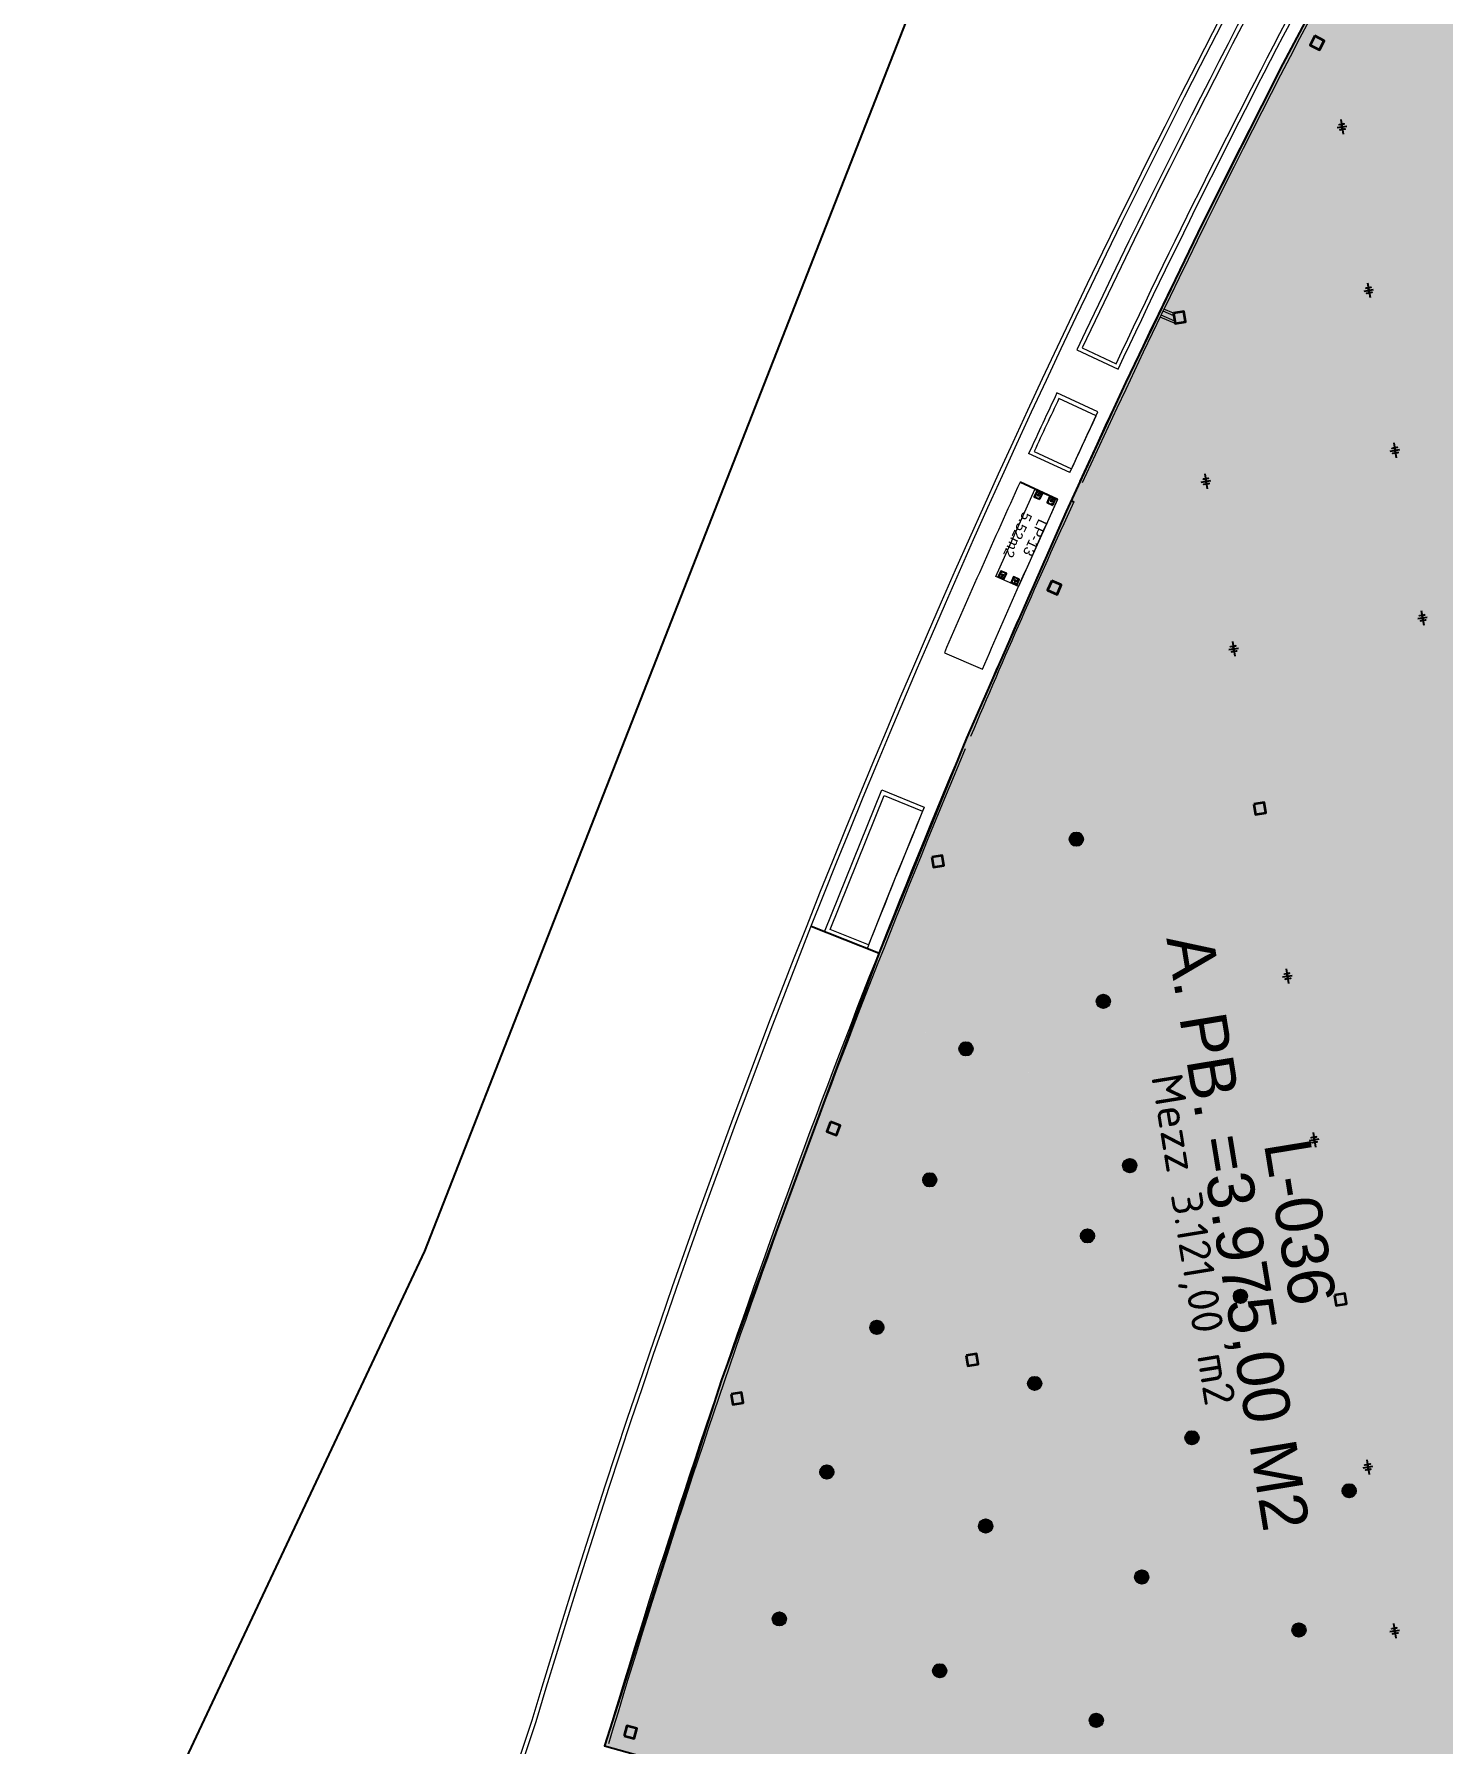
# Model space of a CAD drawing. Header units: metres. Extents: x 2 to 659295185, y -28 to 1124222152.
# Drawn here: x 655401.2 to 655469.1, y 1126681.2 to 1126763.7 of the extents above; entities that cross this region are included whole.
import ezdxf
from ezdxf.enums import TextEntityAlignment as Align

# ---------------------------------------------------------------- set-up
doc = ezdxf.new("R2010")
doc.units = ezdxf.units.M
doc.header["$MEASUREMENT"] = 0
for name, pattern in [('CCSM_C1_CUERPO HP$0$CONTINUA', [0]), ('CONTINUA', [0]), ('DASHDOT', [1, 0.5, -0.25, 0, -0.25]), ('XREF VIALIDAD PORTONES Y ACCESOS 15-07-12LIMPIO$0$ACAD_ISO02W100', [15, 12, -3]), ('XREF VIALIDAD PORTONES Y ACCESOS 15-07-12LIMPIO$0$CONTINUA', [0]), ('XREF VIALIDAD PORTONES Y ACCESOS 15-07-12LIMPIO$0$DASHED2', [0.375, 0.25, -0.125])]:
    doc.linetypes.add(name, pattern=pattern)
doc.layers.get('0').update_dxf_attribs({"linetype": 'CONTINUOUS'})
for name, color, linetype in [('A-PARED', 2, 'CONTINUA'), ('CCSM_C1_CUERPO HP$0$A-PARED', 2, 'CCSM_C1_CUERPO HP$0$CONTINUA'), ('CONTRATO NUEVO 15M 0.65M OCT', 50, 'CONTINUOUS'), ('LP PUBLICIDAD', 7, 'CONTINUOUS'), ('Parcelas', 140, 'CONTINUOUS'), ('XREF VIALIDAD PORTONES Y ACCESOS 15-07-12LIMPIO$0$cotas', 7, 'CONTINUOUS'), ('XREF VIALIDAD PORTONES Y ACCESOS 15-07-12LIMPIO$0$ejes', 12, 'CONTINUOUS'), ('XREF VIALIDAD PORTONES Y ACCESOS 15-07-12LIMPIO$0$LINDERO DE PARCELA', 7, 'XREF VIALIDAD PORTONES Y ACCESOS 15-07-12LIMPIO$0$DASHED2'), ('XREF VIALIDAD PORTONES Y ACCESOS 15-07-12LIMPIO$0$POSTES ORNAMENTALES', 92, 'CONTINUOUS')]:
    doc.layers.add(name, color=color, linetype=linetype)
for name, color, linetype, lineweight in [('CCSM_C1_CUERPO A$0$A-LOCAL ID', 8, 'CONTINUOUS', 0), ('CCSM_C1_CUERPO A$0$A-PARED', 2, 'CONTINUOUS', 0), ('CCSM_C1_CUERPO A$0$A-VISTA 3', 8, 'CONTINUOUS', 0), ('CCSM_C1_CUERPO A$0$ID_AREA EXACTA', 8, 'CONTINUOUS', 0), ('CCSM_C1_CUERPO A$0$ID_AREA MAYORADA', 8, 'CONTINUOUS', 0), ('CCSM_C1_CUERPO A$0$ID_Nº LOCAL', 8, 'CONTINUOUS', 0), ('CCSM_C1_CUERPO A$0$ID_RUBRO', 8, 'CONTINUOUS', 0), ('CCSM_C1_CUERPO A$0$ID_USO', 8, 'CONTINUOUS', 0), ('CCSM_XREF ESTRUCTURA15$0$E-CA-COLUMNA', 2, 'CONTINUOUS', 35), ('LOCALES ASIGNADOS', 41, 'DASHDOT', 0), ('XREF VIALIDAD PORTONES Y ACCESOS 15-07-12LIMPIO$0$Base de Publicidad', 10, 'CONTINUOUS', 5), ('XREF VIALIDAD PORTONES Y ACCESOS 15-07-12LIMPIO$0$BROCAL', 9, 'CONTINUOUS', 5), ('XREF VIALIDAD PORTONES Y ACCESOS 15-07-12LIMPIO$0$INVISIBLE', 2, 'XREF VIALIDAD PORTONES Y ACCESOS 15-07-12LIMPIO$0$ACAD_ISO02W100', 20), ('XREF VIALIDAD PORTONES Y ACCESOS 15-07-12LIMPIO$0$PLANCHAS', 3, 'CONTINUOUS', 25)]:
    doc.layers.add(name, color=color, linetype=linetype, lineweight=lineweight)
doc.styles.add('CCSM_C1_CUERPO A$0$Arial', font='arial.ttf')
doc.styles.add('CCSM_C1_CUERPO A$0$ROMANS', font='romans__.ttf')
doc.styles.add('CCSM_XREF KIOSKOSE$0$Standard', font='txt')

# ---------------------------------------------------------------- blocks, each defined once
blk = doc.blocks.new('XREF VIALIDAD PORTONES Y ACCESOS 15-07-12LIMPIO$0$PUBLICIDAD')
at = {"layer": 'XREF VIALIDAD PORTONES Y ACCESOS 15-07-12LIMPIO$0$Base de Publicidad', "extrusion": (-1.3378e-06, 6.44487e-16, 1), "elevation": 1.345}
blk.add_lwpolyline([(-1005622.454, 828995.378), (-1005617.854, 828995.378), (-1005617.854, 828994.178), (-1005622.454, 828994.178)], close=True, dxfattribs=at)
at = {"layer": 'XREF VIALIDAD PORTONES Y ACCESOS 15-07-12LIMPIO$0$cotas'}
for p, q in [((-1005622.4, 828995.232), (-1005622.383, 828995.249)), ((-1005622.4, 828995.005), (-1005622.383, 828994.987)), ((-1005622.4, 828994.552), (-1005622.383, 828994.569)), ((-1005622.138, 828995.232), (-1005622.156, 828995.249)), ((-1005622.138, 828995.005), (-1005622.156, 828994.987)), ((-1005622.138, 828994.552), (-1005622.156, 828994.569)), ((-1005618.17, 828995.232, 0), (-1005618.153, 828995.249, 0)), ((-1005618.17, 828995.005, 0), (-1005618.153, 828994.987, 0)), ((-1005618.17, 828994.552, 0), (-1005618.153, 828994.569, 0)), ((-1005617.908, 828995.232, 0), (-1005617.926, 828995.249, 0)), ((-1005617.908, 828995.005, 0), (-1005617.926, 828994.987, 0)), ((-1005617.908, 828994.552, 0), (-1005617.926, 828994.569, 0)), ((-1005622.4, 828994.325), (-1005622.383, 828994.307)), ((-1005622.138, 828994.325), (-1005622.156, 828994.307)), ((-1005618.17, 828994.325, 0), (-1005618.153, 828994.307, 0)), ((-1005617.908, 828994.325, 0), (-1005617.926, 828994.307, 0))]:
    blk.add_line(p, q, dxfattribs=at)
for centre, start, end in [((-1005622.392, 828995.241), 45, 225), ((-1005622.392, 828994.996), 135, 315), ((-1005622.392, 828994.561), 45, 225), ((-1005622.147, 828995.241), 315, 135), ((-1005622.147, 828994.996), 225, 45), ((-1005622.147, 828994.561), 315, 135), ((-1005618.162, 828995.241, 0), 45, 225), ((-1005618.162, 828994.996, 0), 135, 315), ((-1005618.162, 828994.561, 0), 45, 225), ((-1005617.917, 828995.241, 0), 315, 135), ((-1005617.917, 828994.996, 0), 225, 45), ((-1005617.917, 828994.561, 0), 315, 135), ((-1005622.392, 828994.316), 135, 315), ((-1005622.147, 828994.316), 225, 45), ((-1005618.162, 828994.316, 0), 135, 315), ((-1005617.917, 828994.316, 0), 225, 45)]:
    blk.add_arc(centre, 0.008, start, end, dxfattribs=at)
at = {"layer": 'XREF VIALIDAD PORTONES Y ACCESOS 15-07-12LIMPIO$0$ejes'}
for p, q in [((-1005622.419, 828995.118), (-1005622.194, 828995.118)), ((-1005622.269, 828995.268), (-1005622.269, 828995.043)), ((-1005622.269, 828994.513), (-1005622.269, 828994.288)), ((-1005618.114, 828995.118, 0), (-1005617.889, 828995.118, 0)), ((-1005618.039, 828995.268, 0), (-1005618.039, 828995.043, 0)), ((-1005618.039, 828994.513, 0), (-1005618.039, 828994.288, 0)), ((-1005622.419, 828994.438), (-1005622.194, 828994.438)), ((-1005618.114, 828994.438, 0), (-1005617.889, 828994.438, 0))]:
    blk.add_line(p, q, dxfattribs=at)
at = {"layer": 'XREF VIALIDAD PORTONES Y ACCESOS 15-07-12LIMPIO$0$INVISIBLE'}
for points in [[(-1005622.352, 828995.212), (-1005622.363, 828995.201), (-1005622.397, 828995.235, -1), (-1005622.386, 828995.246), (-1005622.352, 828995.212)], [(-1005622.352, 828995.025), (-1005622.363, 828995.036), (-1005622.397, 828995.002, 1), (-1005622.386, 828994.99), (-1005622.352, 828995.025)], [(-1005622.352, 828994.532), (-1005622.363, 828994.521), (-1005622.397, 828994.555, -1), (-1005622.386, 828994.566), (-1005622.352, 828994.532)], [(-1005622.187, 828995.212), (-1005622.176, 828995.201), (-1005622.141, 828995.235, 1), (-1005622.153, 828995.246), (-1005622.187, 828995.212)], [(-1005622.187, 828995.025), (-1005622.176, 828995.036), (-1005622.141, 828995.002, -1), (-1005622.153, 828994.99), (-1005622.187, 828995.025)], [(-1005622.187, 828994.532), (-1005622.176, 828994.521), (-1005622.141, 828994.555, 1), (-1005622.153, 828994.566), (-1005622.187, 828994.532)], [(-1005622.352, 828994.345), (-1005622.363, 828994.356), (-1005622.397, 828994.322, 1), (-1005622.386, 828994.31), (-1005622.352, 828994.345)], [(-1005622.187, 828994.345), (-1005622.176, 828994.356), (-1005622.141, 828994.322, -1), (-1005622.153, 828994.31), (-1005622.187, 828994.345)]]:
    blk.add_lwpolyline(points, format="xyb", dxfattribs=at)
at = {"layer": 'XREF VIALIDAD PORTONES Y ACCESOS 15-07-12LIMPIO$0$INVISIBLE', "elevation": 0}
for points in [[(-1005618.122, 828995.212), (-1005618.133, 828995.201), (-1005618.167, 828995.235, -1), (-1005618.156, 828995.246), (-1005618.122, 828995.212)], [(-1005618.122, 828995.025), (-1005618.133, 828995.036), (-1005618.167, 828995.002, 1), (-1005618.156, 828994.99), (-1005618.122, 828995.025)], [(-1005618.122, 828994.532), (-1005618.133, 828994.521), (-1005618.167, 828994.555, -1), (-1005618.156, 828994.566), (-1005618.122, 828994.532)], [(-1005617.957, 828995.212), (-1005617.946, 828995.201), (-1005617.911, 828995.235, 1), (-1005617.923, 828995.246), (-1005617.957, 828995.212)], [(-1005617.957, 828995.025), (-1005617.946, 828995.036), (-1005617.911, 828995.002, -1), (-1005617.923, 828994.99), (-1005617.957, 828995.025)], [(-1005617.957, 828994.532), (-1005617.946, 828994.521), (-1005617.911, 828994.555, 1), (-1005617.923, 828994.566), (-1005617.957, 828994.532)], [(-1005618.122, 828994.345), (-1005618.133, 828994.356), (-1005618.167, 828994.322, 1), (-1005618.156, 828994.31), (-1005618.122, 828994.345)], [(-1005617.957, 828994.345), (-1005617.946, 828994.356), (-1005617.911, 828994.322, -1), (-1005617.923, 828994.31), (-1005617.957, 828994.345)]]:
    blk.add_lwpolyline(points, format="xyb", dxfattribs=at)
at = {"layer": 'XREF VIALIDAD PORTONES Y ACCESOS 15-07-12LIMPIO$0$PLANCHAS'}
for points in [[(-1005622.119, 828995.268), (-1005622.419, 828995.268), (-1005622.419, 828994.968), (-1005622.119, 828994.968)], [(-1005622.119, 828994.588), (-1005622.419, 828994.588), (-1005622.419, 828994.288), (-1005622.119, 828994.288)]]:
    blk.add_lwpolyline(points, close=True, dxfattribs=at)
at = {"layer": 'XREF VIALIDAD PORTONES Y ACCESOS 15-07-12LIMPIO$0$PLANCHAS', "elevation": 0}
for points in [[(-1005617.889, 828995.268), (-1005618.189, 828995.268), (-1005618.189, 828994.968), (-1005617.889, 828994.968)], [(-1005617.889, 828994.588), (-1005618.189, 828994.588), (-1005618.189, 828994.288), (-1005617.889, 828994.288)]]:
    blk.add_lwpolyline(points, close=True, dxfattribs=at)
blk = doc.blocks.new('CCSM_C1_CUERPO A$0$pfil')
at = {"extrusion": (6.12303e-17, 1.72394e-25, -1)}
for p, q in [((-0.019, 0.065), (0, 0.065)), ((0, 0), (-0.019, 0)), ((0, 0.064), (-0.009, 0.064)), ((-0.009, 0.012), (-0.002, 0.012)), ((0, 0.011), (-0.009, 0.011)), ((-0.009, 0.001), (0, 0.001)), ((-0.002, 0.052), (-0.002, 0.052)), ((-0.002, 0.013), (-0.002, 0.014)), ((0, 0.065), (0, 0.064)), ((0, 0.054), (0, 0.052)), ((0, 0.014), (0, 0.012)), ((0, 0.001), (0, 0))]:
    blk.add_line(p, q, dxfattribs=at)
blk.add_lwpolyline([(-0.02, 0), (0, 0), (0, 0.065), (-0.02, 0.065)], close=True)
blk.add_lwpolyline([(-0.02, 0), (0, 0), (0, 0.065), (-0.02, 0.065)], close=True)
at = {"extrusion": (6.12303e-17, -3.56407e-27, -1)}
for centre, radius, start, end in [((0.002, 0.052), 0.0005, 90, 180), ((0.001, 0.052), 0.001, 180, 0), ((0.001, 0.014), 0.001, 0, 180), ((0.002, 0.013), 0.0005, 180, 270), ((0, 0.065), 0.0005, 90, 180), ((0, 0.064), 0.0005, 180, 270), ((0, 0.054), 0.0005, 90, 180), ((0, 0.012), 0.0005, 180, 270), ((0, 0), 0.0005, 180, 270), ((0, 0.001), 0.0005, 90, 180)]:
    blk.add_arc(centre, radius, start, end, dxfattribs=at)
blk = doc.blocks.new('CCSM_XREF ESTRUCTURA15$0$CCSM_COLUMNA REC')
at = {"layer": 'CCSM_XREF ESTRUCTURA15$0$E-CA-COLUMNA'}
blk.add_lwpolyline([(-0.25, -0.25), (0.25, -0.25), (0.25, 0.25), (-0.25, 0.25)], close=True, dxfattribs=at)
blk = doc.blocks.new('Columna')
at = {"layer": 'A-PARED', "color": 0, "linetype": 'DASHDOT'}
blk.add_line((492.713, -544.03), (492.246, -544.03), dxfattribs=at)
at = {"layer": 'A-PARED', "color": 0, "linetype": 'DASHDOT', "ltscale": 1.5}
blk.add_line((492.48, -544.392), (492.48, -543.668), dxfattribs=at)
at = {"layer": 'A-PARED', "color": 6, "ltscale": 0.01}
blk.add_lwpolyline([(492.605, -544.16), (492.355, -544.16), (492.355, -544.15), (492.475, -544.15), (492.475, -543.91), (492.355, -543.91), (492.355, -543.9), (492.605, -543.9), (492.605, -543.91), (492.485, -543.91), (492.485, -544.15), (492.605, -544.15)], close=True, dxfattribs=at)
blk = doc.blocks.new('CCSM_C1_CUERPO A$0$IDENT LOCAL')
at = {"layer": 'CCSM_C1_CUERPO A$0$ID_AREA EXACTA', "style": 'CCSM_C1_CUERPO A$0$ROMANS'}
blk.add_attdef('AREA-EXACTA', text='', height=0.5, dxfattribs=at).set_placement((0, -0.7), align=Align.BOTTOM_CENTER)
at = {"layer": 'CCSM_C1_CUERPO A$0$ID_AREA MAYORADA', "style": 'CCSM_C1_CUERPO A$0$ROMANS'}
blk.add_attdef('AREA+1/20', text='', height=1, dxfattribs=at).set_placement((0, 0), align=Align.BOTTOM_CENTER)
at = {"layer": 'CCSM_C1_CUERPO A$0$ID_Nº LOCAL', "style": 'CCSM_C1_CUERPO A$0$ROMANS'}
blk.add_attdef('NºLOCAL', text='', height=1, dxfattribs=at).set_placement((0, 1.35), align=Align.BOTTOM_CENTER)
at = {"layer": 'CCSM_C1_CUERPO A$0$ID_RUBRO', "style": 'CCSM_C1_CUERPO A$0$ROMANS'}
blk.add_attdef('RUBRO', text='', height=0.5, dxfattribs=at).set_placement((0, -1.55), align=Align.BOTTOM_CENTER)
at = {"layer": 'CCSM_C1_CUERPO A$0$ID_USO', "style": 'CCSM_C1_CUERPO A$0$ROMANS'}
blk.add_attdef('USO', text='', height=0.5, dxfattribs=at).set_placement((0, -2.4), align=Align.BOTTOM_CENTER)
blk = doc.blocks.new('CONTRATO NUEVO 15M 0.65M OCT')
at = {"layer": 'CONTRATO NUEVO 15M 0.65M OCT'}
h = blk.add_hatch(color=256, dxfattribs=at)
edge = h.paths.add_edge_path()
edge.add_arc((-496.906, 57.641), 0.325, 0, 360)
blk.add_circle((-496.906, 57.641), 0.325, dxfattribs=at)

msp = doc.modelspace()

# ---------------------------------------------------------------- hatches: boundary and pattern name
at = {"layer": 'LOCALES ASIGNADOS'}
for points in [[(655552.0475, 1126766.2036), (655481.9173, 1126797.9895), (655477.5131, 1126790.9099), (655473.5315, 1126784.2823), (655468.8767, 1126776.1437), (655463.5388, 1126766.3475), (655461.3917, 1126762.2727), (655460.3726, 1126760.2599), (655457.5102, 1126754.5906), (655453.7975, 1126746.8941), (655450.9417, 1126740.6836), (655446.1355, 1126729.7442), (655441.9098, 1126719.3699), (655440.9385, 1126716.7924), (655462.8638, 1126708.3455), (655463.9885, 1126701.2842), (655471.536, 1126655.2372), (655553.5835, 1126668.8883), (655553.0078, 1126672.4046), (655567.0451, 1126674.7032)], [(655440.9383, 1126716.7924), (655462.8637, 1126708.3455), (655469.0773, 1126670.1819), (655468.9206, 1126670.1562), (655468.8529, 1126669.9155), (655428.6842, 1126681.1389), (655430.5821, 1126687.3471), (655431.5351, 1126690.3594), (655433.6574, 1126696.8267), (655434.8321, 1126700.2751), (655436.4936, 1126705.0077), (655438.504, 1126710.5268), (655440.0586, 1126714.6521), (655440.89, 1126716.811)]]:
    msp.add_hatch(color=256, dxfattribs=at).paths.add_polyline_path(points)

# ---------------------------------------------------------------- linework, layer by layer
msp.add_lwpolyline([(655471.6126, 1126655.25), (655553.5834, 1126668.8883), (655553.0076, 1126672.4046), (655567.045, 1126674.7031), (655552.0473, 1126766.2035), (655481.9172, 1126797.9895), (655477.5129, 1126790.9098), (655473.5313, 1126784.2823), (655468.8766, 1126776.1437), (655463.5386, 1126766.3474), (655461.3916, 1126762.2726), (655460.3725, 1126760.2599), (655457.5101, 1126754.5906), (655453.7973, 1126746.8941), (655450.9415, 1126740.6836), (655446.1353, 1126729.7441), (655441.9096, 1126719.3698), (655434.3244, 1126698.7954), (655428.6842, 1126681.1389), (655469.2363, 1126669.8084), (655471.5359, 1126655.2372), (655471.6126, 1126655.2498)])
at = {"layer": 'A-PARED'}
msp.add_line((655451.1861, 1126741.2059), (655451.3041, 1126741.1519), dxfattribs=at)
at = {"layer": 'CCSM_C1_CUERPO A$0$A-PARED', "lineweight": 5}
for p, q in [((655456.177, 1126749.8676), (655455.5141, 1126750.152)), ((655456.1345, 1126750.1269), (655455.6102, 1126750.3518)), ((655456.1153, 1126750.244), (655455.6537, 1126750.442)), ((655456.1962, 1126749.7505), (655455.4707, 1126750.0618)), ((655456.6896, 1126749.8314), (655456.6972, 1126749.7849))]:
    msp.add_line(p, q, dxfattribs=at)
for radius, start, end in [(466.3462, 147.621322, 155.41887), (466.1962, 147.600118, 155.41887), (466.1962, 155.54177, 157.062376)]:
    msp.add_arc((655875.6654, 1126548.1328), radius, start, end, dxfattribs=at)
at = {"layer": 'CCSM_C1_CUERPO HP$0$A-PARED', "lineweight": 5}
for radius, end in [(465.3423, 163.423868), (465.1923, 163.420377)]:
    msp.add_arc((655874.7272, 1126548.4994), radius, 157.138101, end, dxfattribs=at)
at = {"layer": 'Parcelas', "lineweight": -3}
msp.add_lwpolyline([(655456, 1126797), (655420, 1126705), (655404, 1126671), (655397, 1126636), (655394, 1126606), (655393, 1126557), (655390, 1126509), (655394, 1126452), (655400, 1126413), (655407, 1126373), (655419, 1126334)], dxfattribs=at)
at = {"layer": 'XREF VIALIDAD PORTONES Y ACCESOS 15-07-12LIMPIO$0$BROCAL', "ltscale": 0.1}
for p, q in [((655451.1211, 1126742.5573), (655449.131, 1126743.4748)), ((655444.101, 1126726.4185), (655444.0632, 1126726.3259))]:
    msp.add_line(p, q, dxfattribs=at)
for points in [[(655422.4966, 1126673.8599, -0.0086775), (655425.1961, 1126682.3746, -0.0577359), (655467.7146, 1126781.6121, -0.0138606), (655480.2382, 1126802.264)], [(655422.6882, 1126673.8028, -0.0086809), (655425.3868, 1126682.3142, -0.0577379), (655467.8883, 1126781.5129, -0.0138577), (655480.4035, 1126802.1512, -0.000191), (655480.4065, 1126802.1554, -0.000191)], [(655467.0864, 1126778.6844, 0.0015953), (655465.6099, 1126776.0476, 0.0164129), (655451.4522, 1126748.4842), (655453.4414, 1126747.5445, -0.0118097), (655462.9563, 1126766.5588, -0.0067417), (655468.9957, 1126777.6072, -0.0067417)], [(655451.1211, 1126742.5573, -0.001394), (655452.214, 1126744.9262), (655452.4738, 1126745.4842), (655450.4982, 1126746.4045, 0.0020609), (655449.131, 1126743.4748)], [(655451.1211, 1126742.5573, -0.001319), (655452.1548, 1126744.7988), (655452.3894, 1126745.303), (655450.5951, 1126746.1388, 0.0018253), (655449.3969, 1126743.5725), (655451.2049, 1126742.7389)], [(655448.7163, 1126742.0928, 0.005802), (655445.0671, 1126733.8632), (655446.9039, 1126733.0717, -0.0047835), (655450.5282, 1126741.2574, -0.0047835)]]:
    msp.add_lwpolyline(points, format="xyb", dxfattribs=at)
for points in [[(655468.7478, 1126777.5749), (655467.1869, 1126778.4555, 0.0015161), (655465.7847, 1126775.9505, 0.0163069), (655451.7186, 1126748.5796), (655453.3459, 1126747.8108, -0.0116986), (655462.7796, 1126766.6525, -0.0066614)], [(655442.0588, 1126727.2515), (655444.101, 1126726.4185, 0.0058498), (655441.3452, 1126719.5927), (655439.2933, 1126720.4028)], [(655442.1691, 1126726.9905), (655444.0193, 1126726.2349, 0.0048335), (655441.4172, 1126719.7793), (655439.5542, 1126720.5148)]]:
    msp.add_lwpolyline(points, format="xyb", close=True, dxfattribs=at)
for centre, radius, start, end in [((656091.3883, 1126452.2505), 702.3917, 155.7079582, 156.7699898), ((655669.1372, 1126600.3481), 253.6628, 161.399937, 161.427962)]:
    msp.add_arc(centre, radius, start, end, dxfattribs=at)
at = {"layer": 'XREF VIALIDAD PORTONES Y ACCESOS 15-07-12LIMPIO$0$LINDERO DE PARCELA', "color": 1, "linetype": 'XREF VIALIDAD PORTONES Y ACCESOS 15-07-12LIMPIO$0$CONTINUA', "ltscale": 0.5}
msp.add_line((655450.5287, 1126741.2572, 0), (655448.7163, 1126742.0928, 0), dxfattribs=at)
at = {"layer": 'XREF VIALIDAD PORTONES Y ACCESOS 15-07-12LIMPIO$0$POSTES ORNAMENTALES', "ltscale": 0.5}
msp.add_line((655441.8971, 1126719.3748), (655438.6384, 1126720.6613), dxfattribs=at)

# ---------------------------------------------------------------- block references
at = {"rotation": 279.2658893508656}
for p in [(655474.5531, 1126225.1744), (655475.852, 1126217.3544), (655469.2313, 1126215.0623), (655477.1264, 1126209.4263), (655467.4843, 1126208.7437), (655475.0896, 1126206.0379), (655482.4648, 1126203.1237), (655464.9356, 1126201.6255), (655472.541, 1126198.9197), (655480.1273, 1126196.2997), (655462.5236, 1126194.6484), (655487.708, 1126193.7437), (655470.1815, 1126192.0433), (655477.7054, 1126189.5806), (655460.2316, 1126187.5615), (655485.2861, 1126187.0246), (655467.9644, 1126185.0607), (655475.5138, 1126182.6723)]:
    msp.add_blockref('CONTRATO NUEVO 15M 0.65M OCT', p, dxfattribs=at)
at = {"layer": 'A-PARED', "color": 5, "lineweight": 5, "ltscale": 0.01, "rotation": 189.308592857049}
for p in [(656038.2348, 1126302.0309), (656039.5267, 1126294.1488), (656040.7928, 1126286.425), (656031.6805, 1126284.9314), (656042.1168, 1126278.347), (656033.0046, 1126276.8534), (656035.6018, 1126261.0631), (656036.8952, 1126253.1724), (656039.4832, 1126237.3831), (656040.7778, 1126229.4845)]:
    msp.add_blockref('Columna', p, dxfattribs=at)
at = {"layer": 'CCSM_C1_CUERPO A$0$A-LOCAL ID', "lineweight": 5}
ref = msp.add_blockref('CCSM_C1_CUERPO A$0$IDENT LOCAL', (655457.4554, 1126705.6336), dxfattribs=dict(at, xscale=2.249999999956463, yscale=2.249999999956463, zscale=2.249999999956463, rotation=279.3085927581116))
ref.add_attrib('NºLOCAL', 'L-036', dxfattribs={"layer": 'CCSM_C1_CUERPO A$0$ID_Nº LOCAL', "color": 3, "height": 2.25, "rotation": 279.308593, "style": 'CCSM_C1_CUERPO A$0$Arial'}).set_placement((655460.4529, 1126706.1249), align=Align.BOTTOM_CENTER)
ref.add_attrib('AREA+1/20', 'A. PB. =3.975,00 M2', dxfattribs={"layer": 'CCSM_C1_CUERPO A$0$ID_AREA MAYORADA', "color": 3, "height": 2.25, "rotation": 279.308593, "style": 'CCSM_C1_CUERPO A$0$Arial'}).set_placement((655457.4554, 1126705.6336), align=Align.BOTTOM_CENTER)
ref.add_attrib('AREA-EXACTA', 'Mezz 3.121,00 m2', dxfattribs={"layer": 'CCSM_C1_CUERPO A$0$ID_AREA EXACTA', "color": 3, "height": 1.5, "rotation": 279.308593, "style": 'CCSM_C1_CUERPO A$0$ROMANS'}).set_placement((655455.9011, 1126705.3788), align=Align.BOTTOM_CENTER)
at = {"layer": 'CCSM_C1_CUERPO A$0$A-VISTA 3', "lineweight": 5, "xscale": -1, "rotation": 246.778106885264}
msp.add_blockref('CCSM_C1_CUERPO A$0$pfil', (655450.4432, 1126736.7096), dxfattribs=at)
at = {"layer": 'CCSM_XREF ESTRUCTURA15$0$E-CA-COLUMNA', "lineweight": 5}
for p, rotation in [((655463.0445, 1126763.2865), 242.4942623918481), ((655456.4024, 1126750.0377), 279.3085914249249), ((655450.3747, 1126737.0134), 246.2676649723088), ((655460.2845, 1126726.3537), 279.3085927561572), ((655444.7532, 1126723.808), 279.3085914315072), ((655439.7237, 1126710.9269), 249.5456310012136), ((655464.1666, 1126702.6698), 279.3085927561572), ((655446.4036, 1126699.7582), 279.3085927561572), ((655435.0792, 1126697.9021), 279.3085914380895), ((655429.9302, 1126681.8012), 344.2862556010113)]:
    msp.add_blockref('CCSM_XREF ESTRUCTURA15$0$CCSM_COLUMNA REC', p, dxfattribs=dict(at, rotation=rotation))
at = {"layer": 'XREF VIALIDAD PORTONES Y ACCESOS 15-07-12LIMPIO$0$LINDERO DE PARCELA', "rotation": 245.8453363591483}
msp.add_blockref('XREF VIALIDAD PORTONES Y ACCESOS 15-07-12LIMPIO$0$PUBLICIDAD', (-512463.3761, 548392.7732, 0), dxfattribs=at)

# ---------------------------------------------------------------- texts
at = {"layer": 'LP PUBLICIDAD', "insert": (655450.0765, 1126740.1549), "char_height": 0.2, "attachment_point": 1, "rotation": 245.087826, "style": 'CCSM_XREF KIOSKOSE$0$Standard'}
msp.add_mtext_dynamic_manual_height_columns('\\pt2.6;{\\fArial|b0|i0|c0|p34;\\H2.5x;LP-13\\P5.52m2}', width=7.561207, gutter_width=1, heights=[0], dxfattribs=at)

doc.saveas('drawing.dxf')
